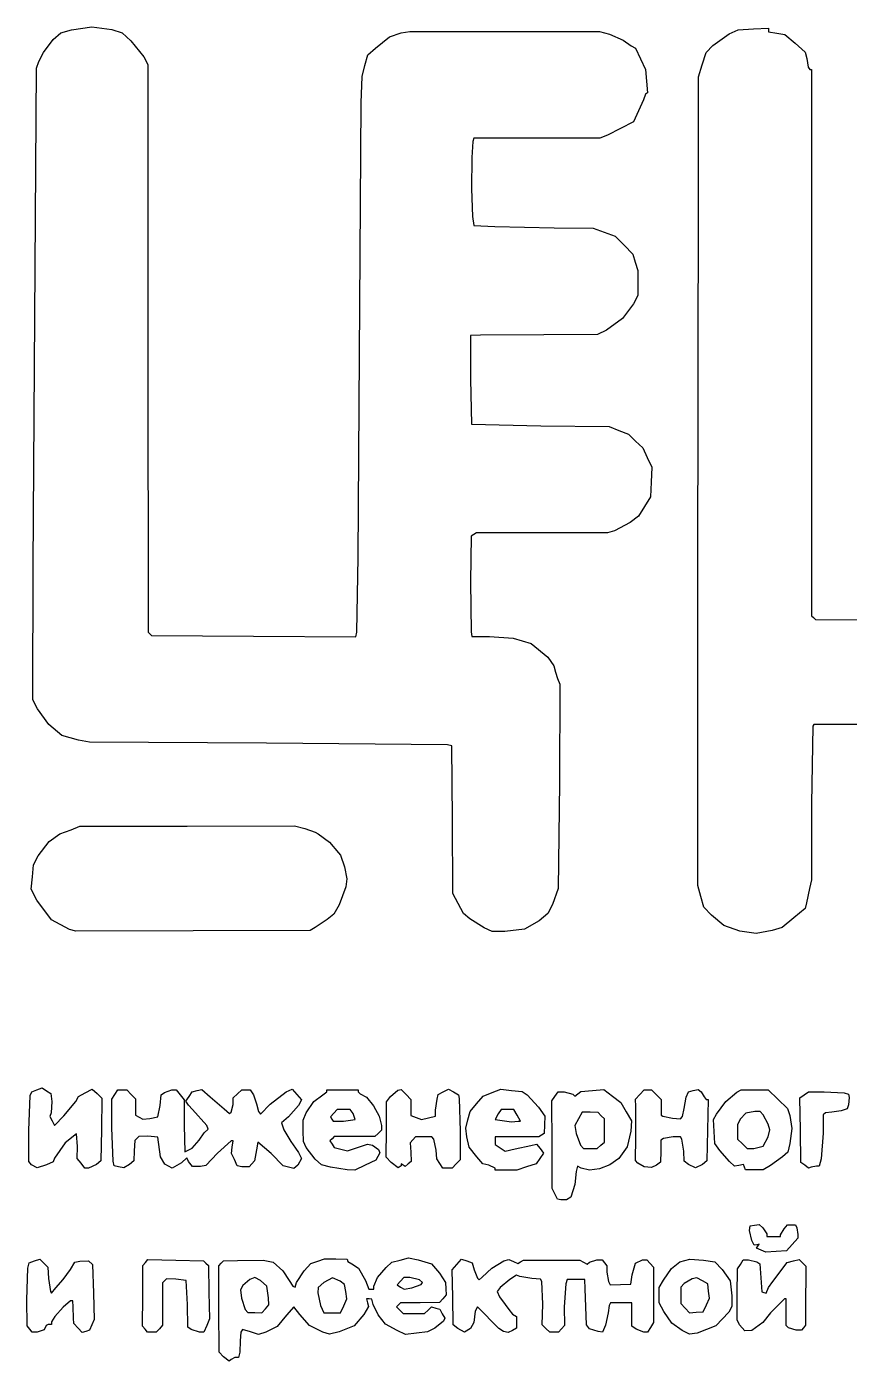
# Model space of a CAD drawing. Extents: x 26.5 to 120.7, y 70.8 to 143.
# Drawn here: x 26.5 to 71, y 70.8 to 143 of the extents above; entities that cross this region are included whole.
import ezdxf

# ---------------------------------------------------------------- set-up
doc = ezdxf.new("R2010")
doc.units = 0

msp = doc.modelspace()

# ---------------------------------------------------------------- linework, layer by layer
at = {"layer": 'Слой 1'}
for p, q in [((28.964365, 142.81663), (30.062687, 142.978166)), ((30.062687, 142.978166), (31.142905, 142.82063)), ((65.01073, 142.81689), (65.82949, 142.85959)), ((65.82949, 142.85959), (66.64824, 142.90229)), ((66.64824, 142.90229), (66.6483, 142.799)), ((27.449075, 141.58507), (27.983225, 142.28726)), ((27.983225, 142.28726), (28.381678, 142.64724)), ((28.381678, 142.64724), (28.964365, 142.81663)), ((31.142905, 142.82063), (31.700342, 142.65509)), ((31.700342, 142.65509), (32.172991, 142.21941)), ((32.172991, 142.21941), (32.870423, 141.35491)), ((45.395144, 141.82413), (46.15247, 142.429095)), ((46.15247, 142.429095), (46.777714, 142.6389)), ((46.777714, 142.6389), (47.262974, 142.7221)), ((47.262974, 142.7221), (52.3868, 142.722)), ((52.3868, 142.722), (57.5106, 142.722)), ((57.5106, 142.722), (58.03883, 142.57418)), ((58.03883, 142.57418), (58.77835, 142.24403)), ((58.77835, 142.24403), (59.21942, 141.94337)), ((63.64074, 141.96398), (64.51343, 142.5837)), ((64.51343, 142.5837), (65.01073, 142.81689)), ((66.6483, 142.799), (66.6483, 142.696)), ((66.6483, 142.696), (67.08445, 142.6263)), ((67.08445, 142.6263), (67.52059, 142.5566)), ((67.52059, 142.5566), (68.07525, 142.08274)), ((27.205188, 141.10199), (27.449075, 141.58507)), ((44.829204, 140.87331), (44.983974, 141.45437)), ((44.983974, 141.45437), (45.395144, 141.82413)), ((59.21942, 141.94337), (59.44921, 141.82505)), ((59.44921, 141.82505), (59.72214, 141.24813)), ((63.06239, 140.92034), (63.26534, 141.57744)), ((63.26534, 141.57744), (63.64074, 141.96398)), ((68.07525, 142.08274), (68.62992, 141.60888)), ((68.62992, 141.60888), (68.71382, 141.2674)), ((26.902785, 113.82773), (27.06763, 140.73223)), ((27.06763, 140.73223), (27.205188, 141.10199)), ((32.870423, 141.35491), (33.095204, 140.92607)), ((33.095204, 140.92607), (33.100804, 125.58987)), ((44.674434, 140.29226), (44.829204, 140.87331)), ((59.72214, 141.24813), (59.99506, 140.67121)), ((59.99506, 140.67121), (60.04436, 140.03728)), ((62.85943, 140.26325), (63.06239, 140.92034)), ((68.71382, 141.2674), (68.79122, 140.79386)), ((68.79122, 140.79386), (68.87572, 140.66181)), ((44.620734, 138.86604), (44.674434, 140.29226)), ((60.04436, 140.03728), (60.09366, 139.40335)), ((62.85243, 134.57253), (62.85943, 140.26325)), ((68.87572, 140.66181), (68.9667, 140.662)), ((68.9667, 140.662), (68.9707, 125.9018)), ((59.99066, 139.33965), (59.88765, 139.02133)), ((60.09366, 139.40335), (59.99066, 139.33965)), ((44.460324, 114.30334), (44.620734, 138.86604)), ((59.88765, 139.02133), (59.34097, 137.84275)), ((59.34097, 137.84275), (57.94156, 137.10794)), ((57.94156, 137.10794), (57.52733, 136.96088)), ((50.65684, 136.77434), (50.60954, 135.9071)), ((50.70794, 136.95488), (50.65684, 136.77434)), ((54.11764, 136.95788), (50.70794, 136.95488)), ((57.52733, 136.96088), (54.11764, 136.95788)), ((50.60954, 135.9071), (50.59004, 134.21676)), ((50.59004, 134.21676), (50.64124, 132.72662)), ((62.82923, 112.71803), (62.85243, 134.57253)), ((50.64124, 132.72662), (50.71574, 132.24012)), ((50.71574, 132.24012), (51.84174, 132.18252)), ((51.84174, 132.18252), (55.0647, 132.10902)), ((55.0647, 132.10902), (57.16168, 132.09312)), ((57.16168, 132.09312), (57.75867, 131.87337)), ((57.75867, 131.87337), (58.35568, 131.65363)), ((58.35568, 131.65363), (58.83308, 131.16493)), ((58.83308, 131.16493), (59.31048, 130.67623)), ((59.31048, 130.67623), (59.44054, 130.24212)), ((59.44054, 130.24212), (59.57061, 129.80801)), ((59.57061, 129.80801), (59.5706, 129.127)), ((59.5706, 129.127), (59.5706, 128.446)), ((59.5706, 128.446), (59.35021, 127.98986)), ((59.35021, 127.98986), (58.756509, 127.199436)), ((58.756509, 127.199436), (57.88026, 126.58248)), ((51.06609, 126.30012), (50.53786, 126.29312)), ((50.53786, 126.29312), (50.53886, 123.92358)), ((54.49959, 126.32662), (51.06609, 126.30012)), ((57.40485, 126.34622), (54.49959, 126.32662)), ((57.88026, 126.58248), (57.40485, 126.34622)), ((33.100804, 125.58987), (33.106404, 110.25367)), ((68.9707, 125.9018), (68.9747, 111.1416)), ((50.53886, 123.92358), (50.59166, 121.50341)), ((50.59166, 121.50341), (54.34064, 121.40741)), ((54.34064, 121.40741), (58.03825, 121.36211)), ((58.03825, 121.36211), (58.55361, 121.1602)), ((58.55361, 121.1602), (59.06896, 120.95829)), ((59.06896, 120.95829), (59.45652, 120.5831)), ((59.45652, 120.5831), (59.84407, 120.2079)), ((59.84407, 120.2079), (60.0871, 119.69087)), ((60.0871, 119.69087), (60.33013, 119.17383)), ((60.33013, 119.17383), (60.29343, 118.36744)), ((60.29343, 118.36744), (60.25683, 117.56104)), ((59.93763, 117.04475), (59.61842, 116.52846)), ((60.25683, 117.56104), (59.93763, 117.04475)), ((59.16902, 116.18569), (58.32611, 115.73364)), ((59.61842, 116.52846), (59.16902, 116.18569)), ((50.56316, 115.43595), (50.53646, 112.96786)), ((50.70875, 115.52815), (50.56316, 115.43595)), ((50.85433, 115.62035), (50.70875, 115.52815)), ((54.39347, 115.62235), (50.85433, 115.62035)), ((57.93261, 115.62435), (54.39347, 115.62235)), ((58.32611, 115.73364), (57.93261, 115.62435)), ((44.389924, 110.25168), (44.460324, 114.30334)), ((26.873385, 106.59098), (26.902785, 113.82773)), ((50.53646, 112.96786), (50.56146, 110.26207)), ((62.81343, 96.55423), (62.82923, 112.71803)), ((68.9747, 111.1416), (69.07984, 111.03646)), ((69.07984, 111.03646), (69.18498, 110.93132)), ((69.18498, 110.93132), (74.6935, 110.90532)), ((33.106404, 110.25367), (33.194414, 110.16557)), ((33.194414, 110.16557), (33.282424, 110.07747)), ((33.282424, 110.07747), (38.805924, 110.04037)), ((38.805924, 110.04037), (44.329424, 110.00327)), ((44.329424, 110.00327), (44.389924, 110.25168)), ((50.56146, 110.26207), (50.61316, 110.02437)), ((50.61316, 110.02437), (51.5586, 110.024)), ((51.5586, 110.024), (52.834487, 109.932105)), ((52.834487, 109.932105), (53.82125, 109.64716)), ((53.82125, 109.64716), (54.717236, 108.895751)), ((54.717236, 108.895751), (55.038074, 108.43568)), ((55.038074, 108.43568), (55.12564, 108.09596)), ((55.12564, 108.09596), (55.23925, 107.75261)), ((55.23925, 107.75261), (55.36029, 107.43567)), ((55.36029, 107.43567), (55.35129, 102.10055)), ((27.122289, 106.11557), (26.873385, 106.59098)), ((27.733521, 105.26716), (27.122289, 106.11557)), ((28.439639, 104.67381), (27.733521, 105.26716)), ((29.337629, 104.41239), (28.439639, 104.67381)), ((69.0341, 105.1774), (68.9683, 100.97798)), ((69.0914, 105.27), (69.0341, 105.1774)), ((74.7901, 105.27), (69.0914, 105.27)), ((29.93712, 104.30758), (29.337629, 104.41239)), ((39.49808, 104.25638), (29.93712, 104.30758)), ((49.29091, 104.15619), (39.49808, 104.25638)), ((49.52279, 104.10719), (49.29091, 104.15619)), ((49.55499, 100.1196), (49.52279, 104.10719)), ((55.35129, 102.10055), (55.27609, 96.39567)), ((68.9683, 100.97798), (68.9593, 96.87119)), ((28.341132, 99.35421), (28.948292, 99.56318)), ((28.948292, 99.56318), (29.408824, 99.77216)), ((29.408824, 99.77216), (35.216254, 99.77416)), ((35.216254, 99.77416), (41.023694, 99.77616)), ((41.023694, 99.77616), (41.581424, 99.64649)), ((41.581424, 99.64649), (42.139164, 99.4352)), ((49.58719, 96.13202), (49.55499, 100.1196)), ((27.157232, 98.15627), (27.751176, 98.943974)), ((27.751176, 98.943974), (28.341132, 99.35421)), ((42.139164, 99.4352), (42.292284, 99.3536)), ((42.292284, 99.3536), (42.920302, 98.901667)), ((42.920302, 98.901667), (43.406914, 98.31841)), ((26.91987, 97.681), (27.157232, 98.15627)), ((43.406914, 98.31841), (43.498114, 98.19149)), ((43.498114, 98.19149), (43.723314, 97.56012)), ((26.85563, 97.02374), (26.91987, 97.681)), ((43.723314, 97.56012), (43.857294, 96.92876)), ((26.79139, 96.36649), (26.85563, 97.02374)), ((43.857294, 96.92876), (43.786094, 96.48326)), ((68.9593, 96.87119), (68.8539, 96.39578)), ((27.09647, 95.77457), (26.79139, 96.36649)), ((43.786094, 96.48326), (43.434234, 95.52217)), ((49.87252, 95.59114), (49.58719, 96.13202)), ((55.27609, 96.39567), (54.96334, 95.53369)), ((62.98453, 95.96843), (62.81343, 96.55423)), ((63.15562, 95.38262), (62.98453, 95.96843)), ((68.8539, 96.39578), (68.68917, 95.62287)), ((27.885389, 94.710673), (27.09647, 95.77457)), ((43.434234, 95.52217), (43.153614, 95.00657)), ((50.15786, 95.05026), (49.87252, 95.59114)), ((54.96334, 95.53369), (54.71671, 95.04147)), ((63.55513, 94.95125), (63.15562, 95.38262)), ((68.62987, 95.32536), (68.00813, 94.80794)), ((68.68917, 95.62287), (68.62987, 95.32536)), ((28.85683, 94.1729), (27.885389, 94.710673)), ((42.778464, 94.72381), (42.139194, 94.28258)), ((43.153614, 95.00657), (42.778464, 94.72381)), ((50.50639, 94.75605), (50.15786, 95.05026)), ((51.27753, 94.2692), (50.50639, 94.75605)), ((54.24827, 94.65762), (53.44404, 94.190523)), ((54.71671, 95.04147), (54.24827, 94.65762)), ((64.225884, 94.396494), (63.55513, 94.95125)), ((68.00813, 94.80794), (67.38638, 94.29052)), ((29.197554, 94.08971), (28.85683, 94.1729)), ((35.536314, 94.10691), (29.197554, 94.08971)), ((41.875074, 94.12411), (35.536314, 94.10691)), ((42.139194, 94.28258), (41.875074, 94.12411)), ((51.27705, 94.26841), (51.27753, 94.2692)), ((51.69963, 94.07578), (51.27705, 94.26841)), ((52.38703, 94.07378), (51.69963, 94.07578)), ((53.44404, 94.190523), (52.38703, 94.07378)), ((65.09187, 94.08452), (64.225884, 94.396494)), ((65.97646, 93.974044), (65.09187, 94.08452)), ((66.83987, 94.12822), (65.97646, 93.974044)), ((67.38638, 94.29052), (66.83987, 94.12822)), ((26.662, 83.3186), (26.7384, 85.20547)), ((26.7384, 85.20547), (26.8148, 85.41204)), ((26.8148, 85.41204), (27.096012, 85.51896)), ((27.096012, 85.51896), (27.377222, 85.62588)), ((27.377222, 85.62588), (27.615489, 85.46976)), ((27.615489, 85.46976), (27.853756, 85.31364)), ((27.853756, 85.31364), (27.894456, 84.88689)), ((29.198063, 84.88612), (29.339652, 85.15561)), ((29.339652, 85.15561), (29.713782, 85.35709)), ((29.713782, 85.35709), (30.087911, 85.55858)), ((30.087911, 85.55858), (30.348365, 85.31389)), ((30.348365, 85.31389), (30.608821, 85.06921)), ((31.139162, 85.00395), (31.306468, 85.25929)), ((31.306468, 85.25929), (31.473774, 85.51463)), ((31.473774, 85.51463), (31.7171, 85.5146)), ((31.7171, 85.5146), (31.9603, 85.5146)), ((31.9603, 85.5146), (32.190008, 85.27009)), ((32.190008, 85.27009), (32.419715, 85.02558)), ((33.751093, 84.67367), (33.820993, 85.2476)), ((33.820993, 85.2476), (33.991924, 85.37775)), ((33.991924, 85.37775), (34.39289, 85.51125)), ((34.39289, 85.51125), (34.622926, 85.51425)), ((34.622926, 85.51425), (34.837583, 85.24136)), ((34.837583, 85.24136), (35.05224, 84.96847)), ((35.153756, 84.89797), (35.31995, 85.15161)), ((35.31995, 85.15161), (35.486142, 85.40525)), ((35.486142, 85.40525), (35.750628, 85.47165)), ((35.750628, 85.47165), (36.015114, 85.53805)), ((36.015114, 85.53805), (36.468709, 85.13)), ((36.468709, 85.13), (37.211192, 84.48089)), ((37.7021, 85.0834), (37.93331, 85.29881)), ((37.93331, 85.29881), (38.16452, 85.51422)), ((38.16452, 85.51422), (38.3966, 85.5142)), ((38.3966, 85.5142), (38.6286, 85.5142)), ((38.6286, 85.5142), (38.79922, 85.2538)), ((38.79922, 85.2538), (38.97146, 84.75198)), ((39.70842, 84.73582), (40.57081, 85.41529)), ((40.57081, 85.41529), (40.9022, 85.55256)), ((40.9022, 85.55256), (41.15074, 85.26361)), ((41.15074, 85.26361), (41.39928, 84.97467)), ((42.061593, 84.889805), (42.55904, 85.2494)), ((42.55904, 85.2494), (42.77373, 85.41607)), ((42.77373, 85.41607), (42.7739, 85.5146)), ((42.7739, 85.5146), (43.619, 85.5146)), ((43.619, 85.5146), (44.4642, 85.5146)), ((44.4642, 85.5146), (44.4642, 85.4089)), ((44.4642, 85.4089), (44.57076, 85.30326)), ((44.57076, 85.30326), (44.910597, 85.114126)), ((45.99492, 84.86513), (46.21741, 85.16346)), ((46.21741, 85.16346), (46.61111, 85.49547)), ((46.61111, 85.49547), (46.78233, 85.52917)), ((46.78233, 85.52917), (47.04891, 85.26259)), ((47.04891, 85.26259), (47.31549, 84.99601)), ((48.72308, 85.00241), (48.78888, 85.26465)), ((48.78888, 85.26465), (49.06414, 85.41198)), ((49.06414, 85.41198), (49.33943, 85.5593)), ((49.33943, 85.5593), (49.61213, 85.40494)), ((49.61213, 85.40494), (49.88484, 85.25059)), ((49.88484, 85.25059), (49.92764, 85.0393)), ((50.86687, 84.76059), (51.22676, 85.18104)), ((51.22676, 85.18104), (51.70193, 85.36251)), ((51.70193, 85.36251), (52.1771, 85.54398)), ((52.1771, 85.54398), (52.74785, 85.48508)), ((52.74785, 85.48508), (53.31861, 85.42618)), ((53.31861, 85.42618), (53.59812, 85.24304)), ((53.59812, 85.24304), (54.21314, 84.57415)), ((54.93871, 84.91242), (55.10139, 85.1607)), ((55.10139, 85.1607), (55.26406, 85.40898)), ((55.26406, 85.40898), (55.6007, 85.409)), ((55.6007, 85.409), (56.05947, 85.2867)), ((56.05947, 85.2867), (56.18177, 85.1644)), ((56.18177, 85.1644), (56.33986, 85.2956)), ((56.33986, 85.2956), (56.49795, 85.4268)), ((56.49795, 85.4268), (57.12085, 85.4765)), ((57.12085, 85.4765), (57.74375, 85.5262)), ((57.74375, 85.5262), (58.2013, 85.17704)), ((58.2013, 85.17704), (58.65885, 84.82787)), ((59.45694, 85.0177), (59.69035, 85.26616)), ((59.69035, 85.26616), (59.92376, 85.51462)), ((59.92376, 85.51462), (60.1215, 85.5146)), ((60.1215, 85.5146), (60.3191, 85.5146)), ((60.3191, 85.5146), (60.57841, 85.25528)), ((60.57841, 85.25528), (60.83772, 84.99597)), ((62.19582, 85.11549), (62.30938, 85.40307)), ((62.30938, 85.40307), (62.57859, 85.47067)), ((62.57859, 85.47067), (62.84782, 85.53827)), ((62.84782, 85.53827), (63.00492, 85.40789)), ((63.00492, 85.40789), (63.16201, 85.13198)), ((63.16201, 85.13198), (63.26708, 84.98645)), ((64.344566, 84.892826), (64.92515, 85.39648)), ((64.92515, 85.39648), (65.1559, 85.5146)), ((65.1559, 85.5146), (65.8905, 85.5146)), ((65.8905, 85.5146), (66.6249, 85.5146)), ((66.6249, 85.5146), (67.14303, 85.01279)), ((68.34034, 85.08071), (68.57466, 85.24482)), ((68.57466, 85.24482), (68.80896, 85.40894)), ((68.80896, 85.40894), (69.65703, 85.40794)), ((69.65703, 85.40794), (70.73303, 85.34534)), ((70.73303, 85.34534), (70.96098, 85.28424)), ((70.96098, 85.28424), (71.00778, 85.10518)), ((27.894456, 84.88689), (27.864506, 84.26916)), ((28.555215, 84.10442), (29.198063, 84.88612)), ((30.608821, 85.06921), (30.579011, 83.37216)), ((31.145462, 83.45557), (31.139162, 85.00395)), ((32.419715, 85.02558), (32.4197, 84.5871)), ((32.4197, 84.5871), (32.4197, 84.1487)), ((33.63481, 84.05336), (33.751093, 84.67367)), ((35.05224, 84.96847), (35.04994, 83.59289)), ((35.291202, 84.67788), (35.153756, 84.89797)), ((35.507963, 84.45779), (35.291202, 84.67788)), ((36.282642, 83.59111), (35.507963, 84.45779)), ((37.211192, 84.48089), (37.500072, 84.23983)), ((37.601052, 84.30223), (37.702042, 84.72405)), ((37.702042, 84.72405), (37.7021, 85.0834)), ((38.97146, 84.75198), (39.07525, 84.35209)), ((39.17742, 84.19362), (39.70842, 84.73582)), ((41.24322, 84.67289), (40.70361, 84.05495)), ((41.39928, 84.97467), (41.24322, 84.67289)), ((41.65113, 84.26744), (42.061593, 84.889805)), ((43.334, 84.4581), (43.14881, 84.25346)), ((43.6814, 84.4581), (43.334, 84.4581)), ((44.02865, 84.45814), (43.6814, 84.4581)), ((44.1887, 84.22963), (44.02865, 84.45814)), ((44.910597, 85.114126), (45.292156, 84.656626)), ((45.292156, 84.656626), (45.603315, 84.095613)), ((45.98792, 83.36748), (45.99492, 84.86513)), ((47.31549, 84.99601), (47.3155, 84.566)), ((47.3155, 84.566), (47.3155, 84.136)), ((48.63608, 84.09641), (48.64668, 84.41829)), ((48.64668, 84.41829), (48.72308, 85.00241)), ((49.92764, 85.0393), (49.97314, 83.27929)), ((50.50698, 84.34013), (50.86687, 84.76059)), ((52.1875, 84.4583), (52.02304, 84.2235)), ((52.5285, 84.4583), (52.1875, 84.4583)), ((52.86933, 84.45833), (52.5285, 84.4583)), ((53.05655, 84.1414), (52.86933, 84.45833)), ((54.21314, 84.57415), (54.54866, 84.0884)), ((54.94371, 82.54596), (54.93871, 84.91242)), ((58.65885, 84.82787), (58.95092, 84.33056)), ((59.46594, 84.60587), (59.45694, 85.0177)), ((59.46194, 82.94682), (59.46594, 84.60587)), ((60.83772, 84.99597), (60.8378, 84.5748)), ((60.8378, 84.5748), (60.8378, 84.1537)), ((61.98703, 84.07288), (62.08751, 84.51409)), ((62.08751, 84.51409), (62.19582, 85.11549)), ((63.26708, 84.98645), (63.3721, 84.9864)), ((63.3721, 84.9864), (63.3415, 83.33567)), ((63.83113, 84.20825), (64.344566, 84.892826)), ((67.14303, 85.01279), (67.66117, 84.51097)), ((67.66117, 84.51097), (67.78892, 84.13371)), ((68.36624, 83.33454), (68.34034, 85.08071)), ((70.89138, 84.48506), (70.57334, 84.37419)), ((70.97298, 84.70559), (70.89138, 84.48506)), ((71.00778, 85.10518), (70.97298, 84.70559)), ((27.864506, 84.26916), (27.793866, 84.0782)), ((27.793866, 84.0782), (27.923912, 83.8352)), ((27.923912, 83.8352), (28.053957, 83.59221)), ((28.053957, 83.59221), (28.555215, 84.10442)), ((32.4197, 84.1487), (32.616961, 84.04313)), ((32.616961, 84.04313), (32.814223, 83.93756)), ((32.814223, 83.93756), (33.201327, 83.97226)), ((33.201327, 83.97226), (33.63481, 84.05336)), ((37.500072, 84.23983), (37.601052, 84.30223)), ((39.07525, 84.35209), (39.17742, 84.19362)), ((40.70361, 84.05495), (40.32006, 83.73879)), ((40.32006, 83.73879), (40.44716, 83.35368)), ((41.48138, 83.87708), (41.65113, 84.26744)), ((41.49038, 83.30312), (41.48138, 83.87708)), ((43.14881, 84.25346), (42.96362, 84.04883)), ((42.96362, 84.04883), (43.03302, 83.93652)), ((43.03302, 83.93652), (43.10242, 83.82422)), ((43.10242, 83.82422), (43.671, 83.8242)), ((43.671, 83.8242), (44.29423, 83.9126)), ((44.2941, 83.91269), (44.1887, 84.22963)), ((44.29423, 83.9126), (44.2941, 83.91269)), ((45.603315, 84.095613), (45.73195, 83.59594)), ((47.3155, 84.136), (47.60088, 84.02751)), ((47.60088, 84.02751), (47.88625, 83.91901)), ((47.88625, 83.91901), (48.26116, 84.00771)), ((48.26116, 84.00771), (48.63608, 84.09641)), ((50.28067, 83.44142), (50.39382, 83.89077)), ((50.39382, 83.89077), (50.50698, 84.34013)), ((52.02304, 84.2235), (51.85858, 83.91326)), ((51.85858, 83.91326), (52.75657, 83.78921)), ((52.75657, 83.78921), (53.10589, 83.81561)), ((53.24378, 83.82446), (53.05655, 84.1414)), ((53.10574, 83.81546), (53.24378, 83.82446)), ((53.10589, 83.81561), (53.10574, 83.81546)), ((54.54866, 84.0884), (54.53156, 83.62384)), ((56.36965, 83.94885), (56.17579, 83.58714)), ((56.56353, 84.31056), (56.36965, 83.94885)), ((56.99718, 84.29966), (56.56353, 84.31056)), ((57.43085, 84.28876), (56.99718, 84.29966)), ((57.60278, 84.11683), (57.43085, 84.28876)), ((57.7747, 83.9449), (57.60278, 84.11683)), ((57.7747, 83.3199), (57.7747, 83.9449)), ((58.95092, 84.33056), (59.243, 83.83325)), ((59.243, 83.83325), (59.1961, 83.27559)), ((60.8378, 84.1537), (60.93844, 84.0915)), ((60.93844, 84.0915), (61.46021, 83.9874)), ((61.46021, 83.9874), (61.88132, 83.9455)), ((61.88132, 83.9455), (61.98703, 84.07288)), ((63.67271, 83.90553), (63.83113, 84.20825)), ((63.70481, 83.25743), (63.67271, 83.90553)), ((65.11318, 83.92236), (64.95862, 83.62347)), ((65.40826, 84.26157), (65.11318, 83.92236)), ((65.9017, 84.3525), (65.40826, 84.26157)), ((66.19351, 84.35249), (65.9017, 84.3525)), ((66.35457, 84.16761), (66.19351, 84.35249)), ((66.61837, 83.66579), (66.35457, 84.16761)), ((67.78892, 84.13371), (67.910602, 83.421006)), ((69.73126, 84.26399), (69.59137, 84.17229)), ((69.59137, 84.17229), (69.59237, 83.17973)), ((70.06323, 84.30949), (69.73126, 84.26399)), ((70.57334, 84.37419), (70.06323, 84.30949)), ((26.661977, 81.63831), (26.662, 83.3186)), ((29.242565, 83.14243), (28.632142, 82.642704)), ((29.296825, 82.45311), (29.242565, 83.14243)), ((30.579011, 83.37216), (30.549201, 81.67511)), ((31.214622, 81.65686), (31.145462, 83.45557)), ((32.607498, 82.99805), (32.494664, 82.88522)), ((33.095527, 83.00505), (32.607498, 82.99805)), ((33.630207, 82.96575), (33.095527, 83.00505)), ((33.785595, 81.89604), (33.630207, 82.96575)), ((35.04994, 83.59289), (35.09876, 82.16614)), ((35.860425, 82.79011), (36.135644, 83.18441)), ((36.135644, 83.18441), (36.348722, 83.38292)), ((36.348722, 83.38292), (36.282642, 83.59111)), ((40.44716, 83.35368), (40.82851, 82.71432)), ((41.49938, 82.72916), (41.49038, 83.30312)), ((43.16471, 82.98889), (43.05092, 82.8751)), ((44.25951, 82.98789), (43.16471, 82.98889)), ((45.3543, 82.98689), (44.25951, 82.98789)), ((45.54315, 83.1578), (45.3543, 82.98689)), ((45.732, 83.3287), (45.54315, 83.1578)), ((45.73195, 83.59594), (45.732, 83.3287)), ((45.98092, 81.86983), (45.98792, 83.36748)), ((47.553, 82.9792), (47.41584, 82.81394)), ((48.0025, 82.9792), (47.553, 82.9792)), ((48.45206, 82.97914), (48.0025, 82.9792)), ((48.55206, 82.84708), (48.45206, 82.97914)), ((49.97314, 83.27929), (49.97614, 81.73057)), ((50.33657, 82.97792), (50.28067, 83.44142)), ((50.460146, 82.42373), (50.33657, 82.97792)), ((53.0469, 82.98028), (51.85838, 82.97828)), ((51.85838, 82.97828), (51.8585, 82.7694)), ((54.23541, 82.98228), (53.0469, 82.98028)), ((54.37494, 83.07078), (54.23541, 82.98228)), ((54.51446, 83.15928), (54.37494, 83.07078)), ((54.53156, 83.62384), (54.51446, 83.15928)), ((56.17579, 83.58714), (56.24719, 83.15103)), ((56.24719, 83.15103), (56.48197, 82.53004)), ((57.77459, 82.6949), (57.7747, 83.3199)), ((59.1961, 83.27559), (59.002958, 82.431659)), ((61.49193, 82.97707), (60.9614, 82.88627)), ((61.88187, 82.97907), (61.49193, 82.97707)), ((61.95827, 82.85532), (61.88187, 82.97907)), ((63.3415, 83.33567), (63.3109, 81.68495)), ((63.73691, 82.60934), (63.70481, 83.25743)), ((64.95862, 83.62347), (64.9586, 83.2341)), ((64.9586, 83.2341), (64.9586, 82.8448)), ((66.35619, 82.47728), (66.62381, 82.97909)), ((66.72111, 83.34885), (66.61837, 83.66579)), ((66.62381, 82.97909), (66.72111, 83.34885)), ((67.910602, 83.421006), (67.80052, 82.61141)), ((68.39214, 81.58838), (68.36624, 83.33454)), ((69.59237, 83.17973), (69.49049, 81.791)), ((28.632142, 82.642704), (28.038195, 81.82569)), ((29.280205, 81.80761), (29.296825, 82.45311)), ((32.381831, 82.77238), (32.360061, 82.22106)), ((32.494664, 82.88522), (32.381831, 82.77238)), ((35.09876, 82.16614), (35.486619, 82.367541)), ((35.486619, 82.367541), (35.860425, 82.79011)), ((37.5907, 82.7676), (36.852518, 82.09308)), ((37.69788, 82.76762), (37.5907, 82.7676)), ((37.61508, 82.08092), (37.65648, 82.42427)), ((37.65648, 82.42427), (37.69788, 82.76762)), ((38.96982, 82.27934), (38.85217, 81.686844)), ((39.03262, 82.68933), (38.96982, 82.27934)), ((39.75081, 82.08042), (39.03262, 82.68933)), ((40.82851, 82.71432), (41.08276, 82.36255)), ((41.08276, 82.36255), (41.24123, 82.13352)), ((41.65579, 82.40513), (41.49938, 82.72916)), ((42.14475, 81.77153), (41.65579, 82.40513)), ((43.05092, 82.8751), (42.93713, 82.76131)), ((42.93713, 82.76131), (43.0491, 82.5838)), ((43.0491, 82.5838), (43.16108, 82.40629)), ((43.16108, 82.40629), (43.52214, 82.31129)), ((43.52214, 82.31129), (43.8832, 82.21629)), ((43.8832, 82.21629), (44.42818, 82.39998)), ((44.42818, 82.39998), (44.97317, 82.58368)), ((44.97317, 82.58368), (45.23529, 82.51788)), ((45.23529, 82.51788), (45.5615, 82.28505)), ((45.5615, 82.28505), (45.6256, 82.11802)), ((47.41584, 82.81394), (47.27869, 82.64868)), ((47.27869, 82.64868), (47.30169, 82.14388)), ((48.68002, 82.24799), (48.55206, 82.84708)), ((48.70802, 81.78097), (48.68002, 82.24799)), ((50.86807, 81.89513), (50.460146, 82.42373)), ((51.8585, 82.7694), (51.8585, 82.5605)), ((51.8585, 82.5605), (52.12921, 82.38312)), ((52.12921, 82.38312), (52.39991, 82.20575)), ((52.39991, 82.20575), (52.94796, 82.32125)), ((52.94796, 82.32125), (53.80111, 82.51129)), ((53.80111, 82.51129), (54.1062, 82.58579)), ((54.1062, 82.58579), (54.29402, 82.33679)), ((54.29402, 82.33679), (54.48184, 82.08779)), ((54.94871, 80.1795), (54.94371, 82.54596)), ((56.48197, 82.53004), (56.64531, 82.34515)), ((56.64531, 82.34515), (57.0168, 82.3452)), ((57.0168, 82.3452), (57.3883, 82.3452)), ((57.3883, 82.3452), (57.5814, 82.52006)), ((57.5814, 82.52006), (57.77459, 82.6949)), ((59.002958, 82.431659), (58.54868, 81.79616)), ((59.44894, 81.69961), (59.46194, 82.94682)), ((60.82079, 82.79717), (60.81579, 82.19745)), ((60.9614, 82.88627), (60.82079, 82.79717)), ((62.06205, 82.19729), (61.95827, 82.85532)), ((64.00438, 82.24195), (63.73691, 82.60934)), ((64.53597, 81.63335), (64.00438, 82.24195)), ((64.9586, 82.8448), (65.22816, 82.59499)), ((65.22816, 82.59499), (65.49771, 82.34517)), ((65.49771, 82.34517), (65.8419, 82.3452)), ((65.8419, 82.3452), (66.3563, 82.47726)), ((66.3563, 82.47726), (66.35619, 82.47728)), ((67.80052, 82.61141), (67.68437, 82.15015)), ((26.80697, 81.46354), (26.661977, 81.63831)), ((27.974855, 81.62612), (27.619423, 81.45746)), ((28.038195, 81.82569), (27.974855, 81.62612)), ((29.484252, 81.5482), (29.280205, 81.80761)), ((29.6883, 81.2888), (29.484252, 81.5482)), ((30.549201, 81.67511), (30.310649, 81.48194)), ((31.277452, 81.40653), (31.214622, 81.65686)), ((32.338291, 81.66973), (32.103188, 81.47936)), ((32.360061, 82.22106), (32.338291, 81.66973)), ((34.010765, 81.499766), (33.785595, 81.89604)), ((34.906304, 81.56555), (34.411575, 81.28857)), ((35.205167, 81.84253), (34.906304, 81.56555)), ((35.282647, 81.63307), (35.205167, 81.84253)), ((35.509011, 81.375124), (35.282647, 81.63307)), ((36.852518, 82.09308), (36.221537, 81.41856)), ((37.77172, 81.74714), (37.61508, 82.08092)), ((37.92835, 81.41336), (37.77172, 81.74714)), ((38.85217, 81.686844), (38.57735, 81.34706)), ((40.40619, 81.40871), (39.75081, 82.08042)), ((41.391376, 81.808008), (41.19263, 81.45068)), ((41.24123, 82.13352), (41.391376, 81.808008)), ((42.47732, 81.46196), (42.14475, 81.77153)), ((45.40955, 81.71432), (44.84747, 81.44842)), ((45.51757, 81.91617), (45.40955, 81.71432)), ((45.6256, 82.11802), (45.51757, 81.91617)), ((46.24552, 81.5793), (45.98092, 81.86983)), ((46.616811, 81.302801), (46.24549, 81.57934)), ((46.24549, 81.57934), (46.24552, 81.5793)), ((47.32469, 81.63908), (47.16638, 81.5077)), ((47.30169, 82.14388), (47.32469, 81.63908)), ((48.86926, 81.53488), (48.70802, 81.78097)), ((49.0305, 81.2888), (48.86926, 81.53488)), ((49.97614, 81.73057), (49.75529, 81.50972)), ((51.19829, 81.52261), (50.86807, 81.89513)), ((51.52836, 81.45011), (51.19829, 81.52261)), ((54.08089, 81.5247), (53.55731, 81.35344)), ((54.28136, 81.80624), (54.08089, 81.5247)), ((54.48184, 82.08779), (54.28136, 81.80624)), ((58.54868, 81.79616), (58.0667, 81.45587)), ((59.57031, 81.55336), (59.44894, 81.69961)), ((59.92172, 81.36233), (59.57031, 81.55336)), ((60.81079, 81.59773), (60.58991, 81.44303)), ((60.81579, 82.19745), (60.81079, 81.59773)), ((62.08935, 81.663), (62.06205, 82.19729)), ((62.32045, 81.47587), (62.08935, 81.663)), ((63.3109, 81.68495), (63.06629, 81.48687)), ((64.80008, 81.39213), (64.53597, 81.63335)), ((67.40435, 81.9019), (66.7421, 81.41838)), ((67.68437, 82.15015), (67.40435, 81.9019)), ((68.6004, 81.43623), (68.39214, 81.58838)), ((69.49049, 81.791), (69.38769, 81.39482)), ((26.80704, 81.46346), (26.80697, 81.46354)), ((27.112207, 81.298269), (26.80704, 81.46346)), ((27.619423, 81.45746), (27.112207, 81.298269)), ((29.880178, 81.28878), (29.6883, 81.2888)), ((30.310649, 81.48194), (29.880178, 81.28878)), ((31.50522, 81.36203), (31.277452, 81.40653)), ((31.505254, 81.36227), (31.50522, 81.36203)), ((31.800553, 81.30337), (31.505254, 81.36227)), ((32.103188, 81.47936), (31.800553, 81.30337)), ((34.411575, 81.28857), (34.010765, 81.499766)), ((35.938428, 81.36446), (35.509011, 81.375124)), ((36.221537, 81.41856), (35.938428, 81.36446)), ((38.17658, 81.35106), (37.92835, 81.41336)), ((38.57735, 81.34706), (38.17658, 81.35106)), ((40.69589, 81.33601), (40.40619, 81.40871)), ((40.9856, 81.26331), (40.69589, 81.33601)), ((41.19263, 81.45068), (40.9856, 81.26331)), ((42.96845, 81.32966), (42.47732, 81.46196)), ((42.96949, 81.32894), (42.96845, 81.32966)), ((43.873, 81.18951), (42.96949, 81.32894)), ((44.28539, 81.18251), (43.873, 81.18951)), ((44.84747, 81.44842), (44.28539, 81.18251)), ((46.7875, 81.4007), (46.616811, 81.302801)), ((46.78753, 81.51262), (46.7875, 81.4007)), ((46.89781, 81.44442), (46.78753, 81.51262)), ((47.00808, 81.37632), (46.89781, 81.44442)), ((47.16638, 81.5077), (47.00808, 81.37632)), ((49.2824, 81.2888), (49.0305, 81.2888)), ((49.53439, 81.28886), (49.2824, 81.2888)), ((49.75529, 81.50972), (49.53439, 81.28886)), ((51.85843, 81.28036), (51.52836, 81.45011)), ((51.8585, 81.1822), (51.85843, 81.28036)), ((52.4461, 81.1822), (51.8585, 81.1822)), ((53.03373, 81.18219), (52.4461, 81.1822)), ((53.55731, 81.35344), (53.03373, 81.18219)), ((56.25315, 81.10316), (56.17405, 80.39074)), ((56.31285, 81.39299), (56.25315, 81.10316)), ((56.50896, 81.28804), (56.31285, 81.39299)), ((56.96043, 81.180287), (56.50896, 81.28804)), ((57.50848, 81.243405), (56.96043, 81.180287)), ((58.0667, 81.45587), (57.50848, 81.243405)), ((59.92191, 81.36193), (59.92172, 81.36233)), ((60.325701, 81.313732), (59.92191, 81.36193)), ((60.58991, 81.44303), (60.325701, 81.313732)), ((62.689301, 81.299814), (62.32045, 81.47587)), ((63.06629, 81.48687), (62.689301, 81.299814)), ((65.04611, 81.43303), (64.80008, 81.39213)), ((65.29214, 81.47393), (65.04611, 81.43303)), ((65.34794, 81.32852), (65.29214, 81.47393)), ((65.4038, 81.1831), (65.34794, 81.32852)), ((65.8819, 81.1831), (65.4038, 81.1831)), ((66.35986, 81.18312), (65.8819, 81.1831)), ((66.7421, 81.41838), (66.35986, 81.18312)), ((68.60053, 81.43675), (68.6004, 81.43623)), ((68.80879, 81.2846), (68.60053, 81.43675)), ((68.95252, 81.3397), (68.80879, 81.2846)), ((69.242, 81.3948), (68.95252, 81.3397)), ((69.38769, 81.39482), (69.242, 81.3948)), ((55.09246, 79.897), (54.94871, 80.1795)), ((56.17405, 80.39074), (55.94861, 79.722944)), ((55.23622, 79.61449), (55.09246, 79.897)), ((55.42253, 79.57209), (55.23622, 79.61449)), ((55.42335, 79.57207), (55.42253, 79.57209)), ((55.716918, 79.57576), (55.42335, 79.57207)), ((55.94861, 79.722944), (55.716918, 79.57576)), ((65.61799, 77.90814), (65.64529, 78.17226)), ((65.73228, 77.37991), (65.61799, 77.90814)), ((65.64529, 78.17226), (65.89171, 78.20716)), ((65.89171, 78.20716), (66.13812, 78.24206)), ((66.13812, 78.24206), (66.3407, 78.05873)), ((66.3407, 78.05873), (66.54328, 77.7333)), ((67.2829, 77.6807), (67.48017, 77.99764)), ((67.48017, 77.99764), (67.67745, 78.2251)), ((67.67745, 78.2251), (67.8915, 78.2251)), ((67.8915, 78.2251), (68.1055, 78.2251)), ((68.1055, 78.2251), (68.1696, 78.05799)), ((68.1696, 78.05799), (68.2337, 77.69475)), ((65.87387, 77.1158), (65.73228, 77.37991)), ((66.54328, 77.7333), (66.5434, 77.5912)), ((66.5434, 77.5912), (66.9132, 77.5912)), ((66.9132, 77.5912), (67.2829, 77.5912)), ((67.2829, 77.5912), (67.2829, 77.6807)), ((68.2337, 77.4986), (67.92251, 77.1579)), ((68.2337, 77.69475), (68.2337, 77.4986)), ((66.00515, 77.1448), (65.87387, 77.1158)), ((66.00143, 76.95548), (66.06893, 77.06464)), ((66.24593, 76.85168), (66.00143, 76.95548)), ((66.13643, 77.1738), (66.00515, 77.1448)), ((66.06893, 77.06464), (66.13643, 77.1738)), ((66.49054, 76.748), (66.24593, 76.85168)), ((67.05094, 76.7826), (66.49054, 76.748)), ((67.61133, 76.8172), (67.05094, 76.7826)), ((67.92251, 77.1579), (67.61133, 76.8172)), ((26.543874, 74.17216), (26.600254, 75.8775)), ((26.600254, 75.8775), (26.677064, 76.16486)), ((26.677064, 76.16486), (26.962309, 76.26529)), ((26.962309, 76.26529), (27.247554, 76.36572)), ((27.247554, 76.36572), (27.466636, 76.14664)), ((27.466636, 76.14664), (27.68572, 75.92756)), ((27.68572, 75.92756), (27.72912, 75.32196)), ((28.512414, 75.26692), (28.914179, 75.81057)), ((28.914179, 75.81057), (29.148265, 76.19574)), ((29.148265, 76.19574), (29.419544, 76.26384)), ((29.419544, 76.26384), (29.878973, 76.266781)), ((29.878973, 76.266781), (30.107295, 76.07857)), ((30.107295, 76.07857), (30.151345, 74.52741)), ((32.813391, 74.37999), (32.822491, 76.01394)), ((32.822491, 76.01394), (32.957143, 76.17618)), ((32.957143, 76.17618), (33.091794, 76.33843)), ((33.091794, 76.33843), (34.599534, 76.30453)), ((34.599534, 76.30453), (36.107274, 76.27063)), ((36.107274, 76.27063), (36.236255, 76.14135)), ((36.236255, 76.14135), (36.365235, 76.01207)), ((36.365235, 76.01207), (36.397915, 74.57539)), ((36.92314, 76.00944), (37.05372, 76.13999)), ((36.93724, 73.67004), (36.92314, 76.00944)), ((37.05372, 76.13999), (37.18429, 76.27054)), ((37.18429, 76.27054), (37.94492, 76.29174)), ((37.94492, 76.29174), (39.331598, 76.302002)), ((39.331598, 76.302002), (39.859, 76.19444)), ((39.859, 76.19444), (40.387898, 75.740544)), ((41.54521, 75.73584), (41.90583, 76.12955)), ((41.90583, 76.12955), (42.27817, 76.25756)), ((42.27817, 76.25756), (42.65051, 76.38556)), ((42.65051, 76.38556), (43.26042, 76.37236)), ((43.26042, 76.37236), (43.87033, 76.35916)), ((43.87033, 76.35916), (43.91153, 76.23571)), ((43.91153, 76.23571), (44.11636, 76.11226)), ((44.11636, 76.11226), (44.482284, 75.8689)), ((44.482284, 75.8689), (44.85225, 75.20683)), ((45.503109, 75.364672), (45.97143, 75.91653)), ((45.97143, 75.91653), (46.27318, 76.19627)), ((46.27318, 76.19627), (46.73202, 76.3118)), ((46.73202, 76.3118), (47.19085, 76.42733)), ((47.19085, 76.42733), (47.7023, 76.32993)), ((47.7023, 76.32993), (48.430865, 76.119753)), ((48.430865, 76.119753), (48.85754, 75.608)), ((49.54455, 75.79538), (49.79252, 76.08367)), ((49.57025, 74.30333), (49.54455, 75.79538)), ((49.79252, 76.08367), (50.04049, 76.37195)), ((50.04049, 76.37195), (50.33535, 76.26826)), ((50.33535, 76.26826), (50.63021, 76.16456)), ((50.63021, 76.16456), (50.72441, 75.795)), ((50.72441, 75.795), (50.90719, 75.33385)), ((51.16244, 75.38666), (51.68959, 75.86994)), ((51.68959, 75.86994), (52.33183, 76.27952)), ((52.33183, 76.27952), (52.6136, 76.35022)), ((52.6136, 76.35022), (52.85324, 76.24104)), ((52.85324, 76.24104), (53.09289, 76.13185)), ((53.09289, 76.13185), (53.24163, 76.22445)), ((53.24163, 76.22445), (53.39037, 76.31705)), ((53.39037, 76.31705), (54.91655, 76.31305)), ((54.91655, 76.31305), (56.44273, 76.30905)), ((56.44273, 76.30905), (56.64463, 76.20099)), ((56.64463, 76.20099), (56.84654, 76.09293)), ((56.84654, 76.09293), (56.96198, 76.20837)), ((56.96198, 76.20837), (57.36029, 76.3238)), ((57.36029, 76.3238), (57.6432, 76.3238)), ((57.6432, 76.3238), (57.77777, 76.16167)), ((57.77777, 76.16167), (57.91232, 75.99954)), ((57.91232, 75.99954), (57.90232, 75.66713)), ((59.27052, 75.51111), (59.460639, 76.14029)), ((59.460639, 76.14029), (59.83078, 76.32379)), ((59.83078, 76.32379), (60.0656, 76.3238)), ((60.0656, 76.3238), (60.24518, 76.12537)), ((60.24518, 76.12537), (60.42475, 75.92695)), ((60.42475, 75.92695), (60.42875, 74.43001)), ((60.9705, 75.23298), (61.401707, 75.865661)), ((61.401707, 75.865661), (61.84598, 76.226521)), ((61.84598, 76.226521), (62.390303, 76.358963)), ((62.390303, 76.358963), (63.12166, 76.30639)), ((63.12166, 76.30639), (63.74371, 76.21129)), ((63.74371, 76.21129), (64.13125, 75.79667)), ((64.13125, 75.79667), (64.56675, 75.183825)), ((64.95175, 74.46041), (64.95875, 75.83219)), ((64.95875, 75.83219), (65.11969, 76.07781)), ((65.11969, 76.07781), (65.28062, 76.32343)), ((65.28062, 76.32343), (65.56871, 76.32143)), ((65.56871, 76.32143), (66.01527, 76.21983)), ((66.01527, 76.21983), (66.17374, 76.11983)), ((66.17374, 76.11983), (66.22654, 75.35815)), ((66.86814, 75.16091), (67.65116, 76.18986)), ((67.65116, 76.18986), (67.9865, 76.27886)), ((67.9865, 76.27886), (68.30485, 76.34256)), ((68.30485, 76.34256), (68.48424, 76.16318)), ((68.48424, 76.16318), (68.66362, 75.98379)), ((68.66362, 75.98379), (68.65662, 75.59879)), ((27.72912, 75.32196), (27.833117, 74.61832)), ((28.119226, 74.81438), (28.512414, 75.26692)), ((33.994992, 75.1941), (33.887627, 75.08674)), ((33.887627, 75.08674), (33.890027, 73.94027)), ((34.102356, 75.30146), (33.994992, 75.1941)), ((34.600804, 75.28266), (34.102356, 75.30146)), ((35.157272, 75.20576), (34.600804, 75.28266)), ((35.231182, 73.92094), (35.157272, 75.20576)), ((38.61232, 75.2716), (38.22462, 74.93955)), ((38.87595, 75.37184), (38.61232, 75.2716)), ((39.17946, 75.21488), (38.87595, 75.37184)), ((39.518285, 74.898143), (39.17946, 75.21488)), ((40.387898, 75.740544), (40.72343, 75.20948)), ((40.72343, 75.20948), (40.92396, 74.9119)), ((41.0632, 74.8585), (41.1239, 75.10032)), ((41.1239, 75.10032), (41.54521, 75.73584)), ((42.61456, 75.09978), (42.29762, 74.82727)), ((43.067769, 75.355671), (42.61456, 75.09978)), ((43.4889, 75.18278), (43.067769, 75.355671)), ((43.72938, 74.9977), (43.4889, 75.18278)), ((44.85225, 75.20683), (45.04435, 74.73965)), ((45.3085, 74.901), (45.503109, 75.364672)), ((46.74344, 75.17078), (46.56088, 74.96905)), ((46.926, 75.3725), (46.74344, 75.17078)), ((47.25916, 75.37255), (46.926, 75.3725)), ((47.76905, 75.24049), (47.25916, 75.37255)), ((47.94573, 75.10844), (47.76905, 75.24049)), ((47.86843, 74.98932), (47.94573, 75.10844)), ((48.85754, 75.608), (49.1778, 75.10861)), ((49.1778, 75.10861), (49.1991, 74.76817)), ((50.90719, 75.33385), (50.99579, 75.24225)), ((50.99579, 75.24225), (51.16244, 75.38666)), ((52.65307, 75.26897), (52.13003, 74.82383)), ((53.0256, 75.4992), (52.65307, 75.26897)), ((53.2078, 75.4213), (53.0256, 75.4992)), ((53.85673, 75.30932), (53.2078, 75.4213)), ((54.32347, 75.27522), (53.85673, 75.30932)), ((54.39567, 75.15832), (54.32347, 75.27522)), ((54.43957, 73.93062), (54.39567, 75.15832)), ((55.679, 75.0296), (55.6052, 73.78834)), ((55.7615, 75.2673), (55.679, 75.0296)), ((56.2395, 75.2673), (55.7615, 75.2673)), ((56.71753, 75.26734), (56.2395, 75.2673)), ((56.73043, 74.76552), (56.71753, 75.26734)), ((57.90232, 75.66713), (57.99132, 75.15077)), ((57.99132, 75.15077), (58.08972, 74.96681)), ((59.19802, 75.00321), (59.27052, 75.51111)), ((60.7328, 74.8227), (60.9705, 75.23298)), ((62.07972, 75.04429), (61.89484, 74.85307)), ((62.52092, 75.29897), (62.07972, 75.04429)), ((62.77723, 75.36247), (62.52092, 75.29897)), ((63.066, 75.19189), (62.77723, 75.36247)), ((63.35477, 75.02131), (63.066, 75.19189)), ((63.40547, 74.64227), (63.35477, 75.02131)), ((64.56675, 75.183825), (64.6568, 74.37691)), ((66.22654, 75.35815), (66.27934, 74.59647)), ((66.64746, 74.83999), (66.86814, 75.16091)), ((68.65662, 75.59879), (68.64862, 74.00426)), ((27.833117, 74.61832), (27.893717, 74.52032)), ((27.893717, 74.52032), (28.119226, 74.81438)), ((30.151345, 74.52741), (30.183535, 73.10119)), ((32.804291, 72.74604), (32.813391, 74.37999)), ((36.397915, 74.57539), (36.430595, 73.13872)), ((38.22462, 74.93955), (38.10056, 74.70774)), ((38.10056, 74.70774), (38.15116, 74.25853)), ((39.62338, 74.278), (39.518285, 74.898143)), ((40.92396, 74.9119), (41.0632, 74.8585)), ((42.29762, 74.82727), (42.27542, 74.54526)), ((42.27542, 74.54526), (42.42781, 73.86708)), ((43.79278, 74.60688), (43.72938, 74.9977)), ((43.85618, 74.21605), (43.79278, 74.60688)), ((45.04435, 74.73965), (45.17641, 74.73923)), ((45.17641, 74.73923), (45.30847, 74.73881)), ((45.30847, 74.73881), (45.3085, 74.901)), ((46.56088, 74.96905), (46.75348, 74.8544)), ((46.75348, 74.8544), (46.94607, 74.73974)), ((46.94607, 74.73974), (47.36865, 74.80494)), ((47.36865, 74.80494), (47.8685, 74.98926)), ((47.8685, 74.98926), (47.86843, 74.98932)), ((49.2204, 74.42772), (49.04245, 74.2199)), ((49.1991, 74.76817), (49.2204, 74.42772)), ((49.59595, 72.81128), (49.57025, 74.30333)), ((52.13003, 74.82383), (51.9795, 74.60892)), ((51.9795, 74.60892), (52.10207, 74.33067)), ((52.10207, 74.33067), (52.41114, 73.91438)), ((56.80893, 72.82237), (56.73043, 74.76552)), ((58.08972, 74.96681), (58.64387, 74.98501)), ((58.64387, 74.98501), (59.19802, 75.00321)), ((60.42875, 74.43001), (60.43275, 72.93307)), ((60.73278, 74.0103), (60.7328, 74.4165)), ((60.7328, 74.4165), (60.7328, 74.8227)), ((61.89484, 74.85307), (61.8949, 74.4064)), ((61.8949, 74.4064), (61.8949, 73.9598)), ((63.45617, 74.26323), (63.40547, 74.64227)), ((64.6568, 74.37691), (64.6568, 73.8066)), ((64.94475, 73.08862), (64.95175, 74.46041)), ((66.27934, 74.59647), (66.39694, 74.55777)), ((66.39694, 74.55777), (66.51452, 74.51907)), ((66.51452, 74.51907), (66.64746, 74.83999)), ((26.564304, 72.75418), (26.543874, 74.17216)), ((28.510744, 73.76551), (28.061749, 73.26759)), ((28.906916, 74.10392), (28.510744, 73.76551)), ((29.038974, 74.10488), (28.906916, 74.10392)), ((29.052184, 73.78794), (29.038974, 74.10488)), ((29.078594, 73.17799), (29.052184, 73.78794)), ((33.890027, 73.94027), (33.892427, 72.7938)), ((35.247072, 72.69413), (35.231182, 73.92094)), ((36.95134, 71.33063), (36.93724, 73.67004)), ((38.15116, 74.25853), (38.34804, 73.64414)), ((38.34804, 73.64414), (38.49428, 73.47896)), ((39.25388, 73.47096), (39.44581, 73.68304)), ((39.44581, 73.68304), (39.44585, 73.683)), ((39.44585, 73.683), (39.63778, 73.89509)), ((39.63778, 73.89509), (39.62338, 74.278)), ((40.97531, 73.78755), (40.59376, 73.34338)), ((41.31138, 73.3794), (40.97531, 73.78755)), ((42.42781, 73.86708), (42.60245, 73.47091)), ((43.5027, 73.4709), (43.67939, 73.84349)), ((43.67939, 73.84349), (43.85618, 74.21605)), ((45.0128, 73.80102), (44.77677, 73.38107)), ((45.0524, 74.2101), (44.9058, 74.2101)), ((44.9058, 74.2101), (44.9593, 74.00556)), ((44.9593, 74.00556), (45.0128, 73.80102)), ((45.19893, 74.21007), (45.0524, 74.2101)), ((45.26913, 73.91954), (45.19893, 74.21007)), ((45.533895, 73.354516), (45.26913, 73.91954)), ((46.64159, 73.89505), (46.53256, 73.78601)), ((46.53256, 73.78601), (46.71292, 73.60566)), ((46.75063, 74.00408), (46.64159, 73.89505)), ((46.71292, 73.60566), (46.89327, 73.42531)), ((47.80757, 74.00808), (46.75063, 74.00408)), ((48.8645, 74.01208), (47.80757, 74.00808)), ((48.0415, 73.4253), (48.2372, 73.6024)), ((48.2372, 73.6024), (48.4329, 73.77951)), ((48.4329, 73.77951), (48.65361, 73.72181)), ((48.65361, 73.72181), (48.87433, 73.66411)), ((49.04245, 74.2199), (48.8645, 74.01208)), ((48.87433, 73.66411), (49.00711, 73.41602)), ((50.90502, 73.78826), (50.78813, 73.55055)), ((52.06936, 72.62031), (50.90502, 73.78826)), ((52.41114, 73.91438), (52.59765, 73.64927)), ((52.59765, 73.64927), (52.80894, 73.39025)), ((54.41127, 72.81983), (54.43957, 73.93062)), ((55.6052, 73.78834), (55.6142, 72.7848)), ((58.0217, 73.86761), (57.9693, 73.45755)), ((58.1033, 73.9996), (58.0217, 73.86761)), ((58.6781, 73.9996), (58.1033, 73.9996)), ((59.2529, 73.9996), (58.6781, 73.9996)), ((59.2529, 73.3717), (59.2529, 73.9996)), ((60.9876, 73.53105), (60.73278, 74.0103)), ((61.8949, 73.9598), (62.1293, 73.71029)), ((62.1293, 73.71029), (62.3637, 73.46077)), ((63.10983, 73.52357), (63.28299, 73.89347)), ((63.28299, 73.89347), (63.45617, 74.26323)), ((64.6568, 73.8066), (64.50081, 73.50672)), ((67.5028, 74.2101), (66.75515, 73.45417)), ((67.6003, 74.2101), (67.5028, 74.2101)), ((67.6003, 73.4917), (67.6003, 74.2101)), ((68.64862, 74.00426), (68.64762, 72.79473)), ((28.061749, 73.26759), (27.876868, 72.97212)), ((27.876868, 72.97212), (27.8769, 72.8371)), ((29.091804, 72.88499), (29.078594, 73.17799)), ((29.320302, 72.63972), (29.091804, 72.88499)), ((30.183535, 73.10119), (30.060326, 72.80943)), ((36.430595, 73.13872), (36.279308, 72.77663)), ((38.49428, 73.47896), (38.87408, 73.47496)), ((38.87408, 73.47496), (39.25388, 73.47096)), ((40.59376, 73.34338), (40.091814, 72.73084)), ((41.838426, 72.78236), (41.31138, 73.3794)), ((42.60245, 73.47091), (43.0526, 73.4709)), ((43.0526, 73.4709), (43.5027, 73.4709)), ((44.77677, 73.38107), (44.242084, 72.754051)), ((45.93855, 72.85691), (45.533895, 73.354516)), ((46.89327, 73.42531), (47.4674, 73.4253)), ((47.4674, 73.4253), (48.0415, 73.4253)), ((49.07818, 73.00711), (48.61404, 72.64098)), ((49.00711, 73.41602), (49.13988, 73.16793)), ((49.13988, 73.16793), (49.07818, 73.00711)), ((50.716268, 72.945101), (50.53543, 72.62388)), ((50.78813, 73.55055), (50.716268, 72.945101)), ((52.80894, 73.39025), (53.02024, 73.2583)), ((53.02024, 73.2583), (53.0202, 72.9459)), ((53.0202, 72.9459), (53.0202, 72.6336)), ((57.9693, 73.45755), (57.83756, 72.79437)), ((59.25294, 72.74382), (59.2529, 73.3717)), ((60.43275, 72.93307), (60.26299, 72.67398)), ((61.409166, 72.897599), (60.9876, 73.53105)), ((61.97729, 72.50855), (61.409166, 72.897599)), ((62.3637, 73.46077), (62.73677, 73.49217)), ((62.73677, 73.49217), (63.10983, 73.52357)), ((64.50081, 73.50672), (63.799369, 72.753975)), ((65.07201, 72.80931), (64.94475, 73.08862)), ((66.338849, 72.940081), (65.74761, 72.5061)), ((66.75515, 73.45417), (66.338849, 72.940081)), ((67.60028, 72.77335), (67.6003, 73.4917)), ((26.70529, 72.58431), (26.564304, 72.75418)), ((26.705413, 72.58438), (26.70529, 72.58431)), ((26.8464, 72.4145), (26.705413, 72.58438)), ((27.105114, 72.41452), (26.8464, 72.4145)), ((27.49133, 72.55033), (27.105114, 72.41452)), ((27.590223, 72.7717), (27.49133, 72.55033)), ((27.7009, 72.8371), (27.590223, 72.7717)), ((27.8769, 72.8371), (27.7009, 72.8371)), ((29.548801, 72.39446), (29.320302, 72.63972)), ((29.742959, 72.45606), (29.548801, 72.39446)), ((29.937117, 72.51766), (29.742959, 72.45606)), ((30.060326, 72.80943), (29.937117, 72.51766)), ((32.94184, 72.58031), (32.804291, 72.74604)), ((32.94195, 72.58024), (32.94184, 72.58031)), ((33.0795, 72.4145), (32.94195, 72.58024)), ((33.3143, 72.4145), (33.0795, 72.4145)), ((33.549142, 72.41447), (33.3143, 72.4145)), ((33.720785, 72.60414), (33.549142, 72.41447)), ((33.892427, 72.7938), (33.720785, 72.60414)), ((35.438278, 72.55431), (35.247072, 72.69413)), ((35.8788, 72.4145), (35.438278, 72.55431)), ((36.12802, 72.41455), (35.8788, 72.4145)), ((36.279308, 72.77663), (36.12802, 72.41455)), ((38.12394, 72.413), (38.07844, 71.9448)), ((38.21374, 72.55821), (38.12394, 72.413)), ((38.64463, 72.42912), (38.21374, 72.55821)), ((39.07552, 72.30002), (38.64463, 72.42912)), ((39.47169, 72.41893), (39.07552, 72.30002)), ((40.091814, 72.73084), (39.47169, 72.41893)), ((42.55865, 72.41506), (41.838426, 72.78236)), ((42.90375, 72.31606), (42.55865, 72.41506)), ((43.44219, 72.43154), (42.90375, 72.31606)), ((44.242084, 72.754051), (43.44219, 72.43154)), ((46.56264, 72.50298), (45.93855, 72.85691)), ((47.02438, 72.28728), (46.56264, 72.50298)), ((47.618, 72.36148), (47.02438, 72.28728)), ((48.21161, 72.43568), (47.618, 72.36148)), ((48.61404, 72.64098), (48.21161, 72.43568)), ((49.84094, 72.61291), (49.59595, 72.81128)), ((50.216333, 72.426284), (49.84052, 72.61328)), ((49.84052, 72.61328), (49.84094, 72.61291)), ((50.53543, 72.62388), (50.216333, 72.426284)), ((52.32366, 72.46071), (52.06936, 72.62031)), ((52.57793, 72.39691), (52.32366, 72.46071)), ((52.79907, 72.51526), (52.57793, 72.39691)), ((53.0202, 72.6336), (52.79907, 72.51526)), ((54.61373, 72.61736), (54.41127, 72.81983)), ((54.8162, 72.4149), (54.61373, 72.61736)), ((55.0568, 72.4149), (54.8162, 72.4149)), ((55.29744, 72.41486), (55.0568, 72.4149)), ((55.45581, 72.59983), (55.29744, 72.41486)), ((55.6142, 72.7848), (55.45581, 72.59983)), ((56.966761, 72.602975), (56.80893, 72.82237)), ((57.43474, 72.45546), (56.966761, 72.602975)), ((57.67665, 72.40926), (57.43474, 72.45546)), ((57.83756, 72.79437), (57.67665, 72.40926)), ((59.48774, 72.57936), (59.25294, 72.74382)), ((59.9079, 72.4149), (59.48774, 72.57936)), ((60.09323, 72.41489), (59.9079, 72.4149)), ((60.26299, 72.67398), (60.09323, 72.41489)), ((62.37031, 72.3072), (61.97729, 72.50855)), ((62.77758, 72.3639), (62.37031, 72.3072)), ((63.799369, 72.753975), (62.77758, 72.3639)), ((65.36944, 72.49321), (65.07201, 72.80931)), ((65.37006, 72.4928), (65.36944, 72.49321)), ((65.74761, 72.5061), (65.37006, 72.4928)), ((67.72705, 72.64657), (67.60028, 72.77335)), ((68.1367, 72.5198), (67.72705, 72.64657)), ((68.41944, 72.51981), (68.1367, 72.5198)), ((68.53353, 72.65727), (68.41944, 72.51981)), ((68.64762, 72.79473), (68.53353, 72.65727)), ((38.07844, 71.9448), (38.06244, 71.33128)), ((37.1866, 71.0802), (36.95134, 71.33063)), ((37.18667, 71.0799), (37.1866, 71.0802)), ((37.484554, 70.842353), (37.18667, 71.0799)), ((37.5964, 70.93512), (37.484554, 70.842353)), ((37.7993, 71.0407), (37.5964, 70.93512)), ((38.00214, 71.04075), (37.7993, 71.0407)), ((38.06244, 71.33128), (38.00214, 71.04075))]:
    msp.add_line(p, q, dxfattribs=at)

doc.saveas('drawing.dxf')
